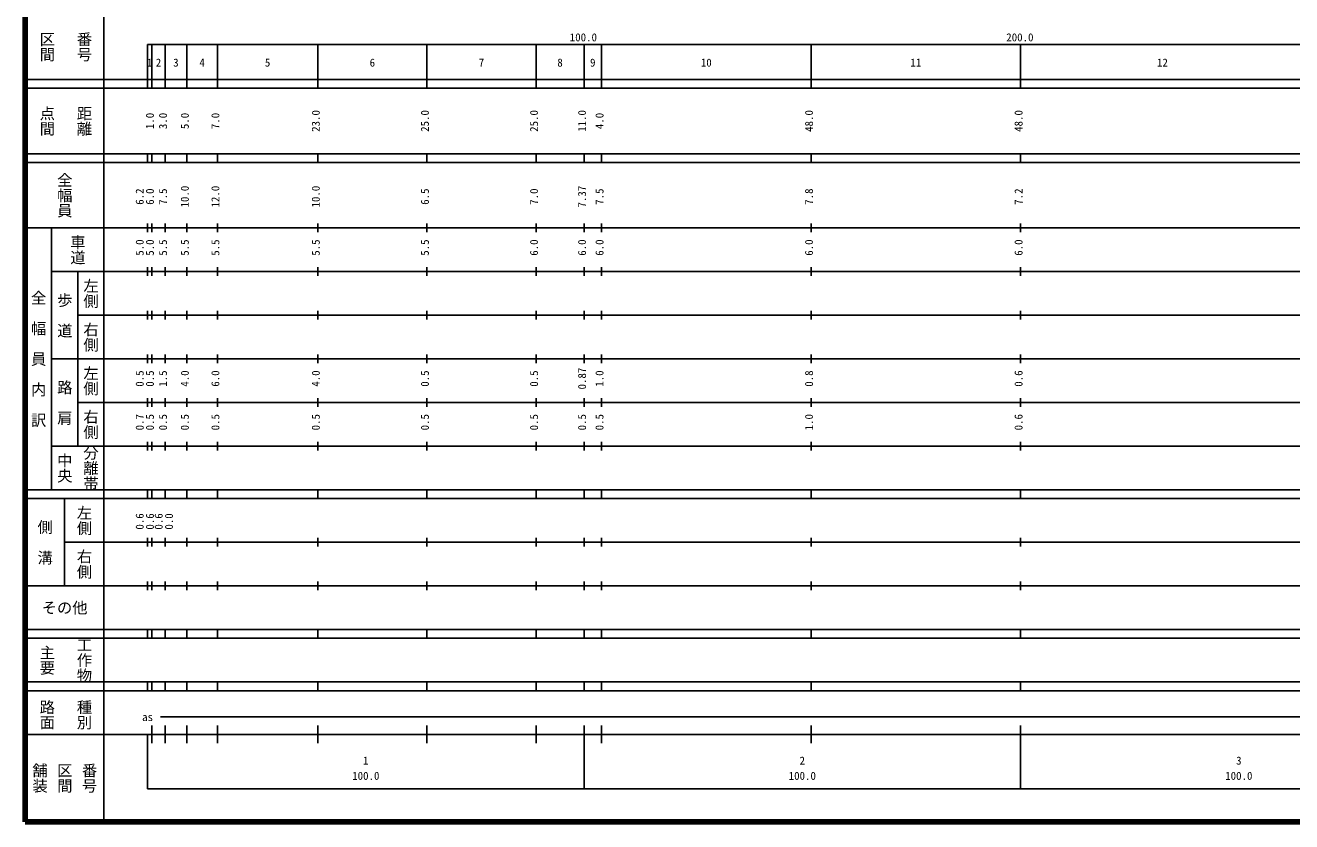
# Model space of a CAD drawing. Units: millimetres on the paper, enlarged 1000 times. Extents: x 40000 to 680000, y 20000 to 380000.
# Drawn here: x 40000 to 330108, y 20000 to 202409 of the extents above; entities that cross this region are included whole.
import ezdxf
from ezdxf.enums import TextEntityAlignment as Align

# ---------------------------------------------------------------- set-up
doc = ezdxf.new("R2010")
doc.units = ezdxf.units.MM
doc.header["$LTSCALE"] = 1000
doc.layers.add('M-TTL', color=2, linetype='Continuous', lineweight=140)
doc.layers.add('M-TTL-BAND', color=7, linetype='Continuous', lineweight=25)
doc.styles.add('@ＭＳ ゴシック', font='')
doc.styles.add('ＭＳ ゴシック', font='')
doc.styles.get('@ＭＳ ゴシック').set_extended_font_data('@MS Gothic')
doc.styles.get('ＭＳ ゴシック').set_extended_font_data('MS Gothic')

msp = doc.modelspace()

# ---------------------------------------------------------------- linework, layer by layer
at = {"layer": 'M-TTL'}
for p, q in [((40000, 380000), (40000, 20000)), ((40000, 20000), (680000, 20000))]:
    msp.add_line(p, q, dxfattribs=at)
at = {"layer": 'M-TTL-BAND'}
for p, q in [((58000, 370000), (58000, 20000)), ((68000, 198000), (579000, 198000)), ((68000, 198000), (68000, 188000)), ((69000, 188000), (69000, 198000)), ((72000, 188000), (72000, 198000)), ((77000, 188000), (77000, 198000)), ((84000, 188000), (84000, 198000)), ((107000, 188000), (107000, 198000)), ((132000, 188000), (132000, 198000)), ((157000, 188000), (157000, 198000)), ((168000, 188000), (168000, 198000)), ((172000, 188000), (172000, 198000)), ((220000, 188000), (220000, 198000)), ((268000, 188000), (268000, 198000)), ((40000, 190000), (579000, 190000)), ((40000, 188000), (579000, 188000)), ((40000, 173000), (579000, 173000)), ((68000, 171000), (68000, 173000)), ((69000, 171000), (69000, 173000)), ((72000, 171000), (72000, 173000)), ((77000, 171000), (77000, 173000)), ((84000, 171000), (84000, 173000)), ((107000, 171000), (107000, 173000)), ((132000, 171000), (132000, 173000)), ((157000, 171000), (157000, 173000)), ((168000, 171000), (168000, 173000)), ((172000, 171000), (172000, 173000)), ((220000, 171000), (220000, 173000)), ((268000, 171000), (268000, 173000)), ((40000, 171000), (579000, 171000)), ((68000, 155000), (68000, 157000)), ((69000, 155000), (69000, 157000)), ((72000, 155000), (72000, 157000)), ((77000, 155000), (77000, 157000)), ((84000, 155000), (84000, 157000)), ((107000, 155000), (107000, 157000)), ((132000, 155000), (132000, 157000)), ((157000, 155000), (157000, 157000)), ((168000, 155000), (168000, 157000)), ((172000, 155000), (172000, 157000)), ((220000, 155000), (220000, 157000)), ((268000, 155000), (268000, 157000)), ((40000, 156000), (579000, 156000)), ((46000, 96000), (46000, 156000)), ((46000, 146000), (579000, 146000)), ((52000, 146000), (52000, 106000)), ((68000, 145000), (68000, 147000)), ((69000, 145000), (69000, 147000)), ((72000, 145000), (72000, 147000)), ((77000, 145000), (77000, 147000)), ((84000, 145000), (84000, 147000)), ((107000, 145000), (107000, 147000)), ((132000, 145000), (132000, 147000)), ((157000, 145000), (157000, 147000)), ((168000, 145000), (168000, 147000)), ((172000, 145000), (172000, 147000)), ((220000, 145000), (220000, 147000)), ((268000, 145000), (268000, 147000)), ((68000, 135000), (68000, 137000)), ((69000, 135000), (69000, 137000)), ((72000, 135000), (72000, 137000)), ((77000, 135000), (77000, 137000)), ((84000, 135000), (84000, 137000)), ((107000, 135000), (107000, 137000)), ((132000, 135000), (132000, 137000)), ((157000, 135000), (157000, 137000)), ((168000, 135000), (168000, 137000)), ((172000, 135000), (172000, 137000)), ((220000, 135000), (220000, 137000)), ((268000, 135000), (268000, 137000)), ((52000, 136000), (579000, 136000)), ((46000, 126000), (579000, 126000)), ((68000, 125000), (68000, 127000)), ((69000, 125000), (69000, 127000)), ((72000, 125000), (72000, 127000)), ((77000, 125000), (77000, 127000)), ((84000, 125000), (84000, 127000)), ((107000, 125000), (107000, 127000)), ((132000, 125000), (132000, 127000)), ((157000, 125000), (157000, 127000)), ((168000, 125000), (168000, 127000)), ((172000, 125000), (172000, 127000)), ((220000, 125000), (220000, 127000)), ((268000, 125000), (268000, 127000)), ((68000, 115000), (68000, 117000)), ((69000, 115000), (69000, 117000)), ((72000, 115000), (72000, 117000)), ((77000, 115000), (77000, 117000)), ((84000, 115000), (84000, 117000)), ((107000, 115000), (107000, 117000)), ((132000, 115000), (132000, 117000)), ((157000, 115000), (157000, 117000)), ((168000, 115000), (168000, 117000)), ((172000, 115000), (172000, 117000)), ((220000, 115000), (220000, 117000)), ((268000, 115000), (268000, 117000)), ((52000, 116000), (579000, 116000)), ((46000, 106000), (579000, 106000)), ((68000, 105000), (68000, 107000)), ((69000, 105000), (69000, 107000)), ((72000, 105000), (72000, 107000)), ((77000, 105000), (77000, 107000)), ((84000, 105000), (84000, 107000)), ((107000, 105000), (107000, 107000)), ((132000, 105000), (132000, 107000)), ((157000, 105000), (157000, 107000)), ((168000, 105000), (168000, 107000)), ((172000, 105000), (172000, 107000)), ((220000, 105000), (220000, 107000)), ((268000, 105000), (268000, 107000)), ((40000, 96000), (579000, 96000)), ((68000, 94000), (68000, 96000)), ((69000, 94000), (69000, 96000)), ((72000, 94000), (72000, 96000)), ((77000, 94000), (77000, 96000)), ((84000, 94000), (84000, 96000)), ((107000, 94000), (107000, 96000)), ((132000, 94000), (132000, 96000)), ((157000, 94000), (157000, 96000)), ((168000, 94000), (168000, 96000)), ((172000, 94000), (172000, 96000)), ((220000, 94000), (220000, 96000)), ((268000, 94000), (268000, 96000)), ((40000, 94000), (579000, 94000)), ((49000, 94000), (49000, 74000)), ((68000, 83000), (68000, 85000)), ((69000, 83000), (69000, 85000)), ((72000, 83000), (72000, 85000)), ((77000, 83000), (77000, 85000)), ((84000, 83000), (84000, 85000)), ((107000, 83000), (107000, 85000)), ((132000, 83000), (132000, 85000)), ((157000, 83000), (157000, 85000)), ((168000, 83000), (168000, 85000)), ((172000, 83000), (172000, 85000)), ((220000, 83000), (220000, 85000)), ((268000, 83000), (268000, 85000)), ((49000, 84000), (579000, 84000)), ((40000, 74000), (579000, 74000)), ((68000, 73000), (68000, 75000)), ((69000, 73000), (69000, 75000)), ((72000, 73000), (72000, 75000)), ((77000, 73000), (77000, 75000)), ((84000, 73000), (84000, 75000)), ((107000, 73000), (107000, 75000)), ((132000, 73000), (132000, 75000)), ((157000, 73000), (157000, 75000)), ((168000, 73000), (168000, 75000)), ((172000, 73000), (172000, 75000)), ((220000, 73000), (220000, 75000)), ((268000, 73000), (268000, 75000)), ((40000, 64000), (579000, 64000)), ((68000, 62000), (68000, 64000)), ((69000, 62000), (69000, 64000)), ((72000, 62000), (72000, 64000)), ((77000, 62000), (77000, 64000)), ((84000, 62000), (84000, 64000)), ((107000, 62000), (107000, 64000)), ((132000, 62000), (132000, 64000)), ((157000, 62000), (157000, 64000)), ((168000, 62000), (168000, 64000)), ((172000, 62000), (172000, 64000)), ((220000, 62000), (220000, 64000)), ((268000, 62000), (268000, 64000)), ((40000, 62000), (579000, 62000)), ((40000, 52000), (579000, 52000)), ((40000, 50000), (579000, 50000)), ((68000, 50000), (68000, 52000)), ((69000, 50000), (69000, 52000)), ((72000, 50000), (72000, 52000)), ((77000, 50000), (77000, 52000)), ((84000, 50000), (84000, 52000)), ((107000, 50000), (107000, 52000)), ((132000, 50000), (132000, 52000)), ((157000, 50000), (157000, 52000)), ((168000, 50000), (168000, 52000)), ((172000, 50000), (172000, 52000)), ((220000, 50000), (220000, 52000)), ((268000, 50000), (268000, 52000)), ((71000, 44000), (565000, 44000)), ((69000, 38000), (69000, 42000)), ((72000, 38000), (72000, 42000)), ((77000, 38000), (77000, 42000)), ((84000, 38000), (84000, 42000)), ((107000, 38000), (107000, 42000)), ((132000, 38000), (132000, 42000)), ((157000, 38000), (157000, 42000)), ((168000, 27500), (168000, 42000)), ((172000, 38000), (172000, 42000)), ((220000, 38000), (220000, 42000)), ((268000, 27500), (268000, 42000)), ((40000, 40000), (579000, 40000)), ((68000, 40000), (68000, 27500)), ((68000, 27500), (579000, 27500))]:
    msp.add_line(p, q, dxfattribs=at)

# ---------------------------------------------------------------- texts
at = {"layer": 'M-TTL-BAND', "style": '@ＭＳ ゴシック'}
for s, p in [('区間', (45000, 197500)), ('番号', (53500, 197500)), ('点間', (45000, 180500)), ('距離', (53500, 180500)), ('全幅員', (49000, 163500)), ('車道', (52000, 151000)), ('左側', (55000, 141000)), ('全\u3000幅\u3000員\u3000内\u3000訳', (43000, 126000)), ('歩\u3000道', (49000, 136000)), ('右側', (55000, 131000)), ('左側', (55000, 121000)), ('路\u3000肩', (49000, 116000)), ('右側', (55000, 111000)), ('分離帯', (55000, 101000)), ('中央', (49000, 101000)), ('左側', (53500, 89000)), ('側\u3000溝', (44500, 84000)), ('右側', (53500, 79000)), ('工作物', (53500, 57000)), ('主要', (45000, 57000)), ('路面', (45000, 44500)), ('種別', (53500, 44500)), ('舗装', (43333, 30000)), ('区間', (49000, 30000)), ('番号', (54667, 30000))]:
    msp.add_text(s, height=2566, rotation=270, dxfattribs=at).set_placement(p, align=Align.MIDDLE_CENTER)
at = {"layer": 'M-TTL-BAND', "style": 'ＭＳ ゴシック'}
for s, p in [('100.0', (167844, 198195)), ('200.0', (267844, 198195)), ('1', (68500, 192405)), ('2', (70500, 192405)), ('3', (74500, 192405)), ('4', (80500, 192405)), ('5', (95500, 192405)), ('6', (119500, 192405)), ('7', (144500, 192405)), ('8', (162500, 192405)), ('9', (170000, 192405)), ('10', (196000, 192405)), ('11', (244000, 192405)), ('12', (300500, 192405)), ('as', (68000, 42500)), ('1', (118000, 32523)), ('2', (218000, 32523)), ('3', (318000, 32523)), ('100.0', (118000, 29033)), ('100.0', (218000, 29033)), ('100.0', (318000, 29033))]:
    msp.add_text(s, height=1833, dxfattribs=at).set_placement(p, align=Align.BOTTOM_CENTER)
for s, p in [('23.0', (108000, 180500)), ('25.0', (133000, 180500)), ('25.0', (158000, 180500)), ('11.0', (169000, 180500)), ('48.0', (221000, 180500)), ('48.0', (269000, 180500)), ('1.0', (70000, 180500)), ('3.0', (73000, 180500)), ('5.0', (78000, 180500)), ('7.0', (85000, 180500)), ('4.0', (173000, 180500)), ('10.0', (78000, 163174)), ('12.0', (85000, 163174)), ('10.0', (108000, 163174)), ('7.37', (169000, 163174)), ('6.2', (67658, 163174)), ('6.0', (70000, 163174)), ('7.5', (73000, 163174)), ('6.5', (133000, 163174)), ('7.0', (158000, 163174)), ('7.5', (173000, 163174)), ('7.8', (221000, 163174)), ('7.2', (269000, 163174)), ('5.0', (67658, 151500)), ('5.0', (70000, 151500)), ('5.5', (73000, 151500)), ('5.5', (78000, 151500)), ('5.5', (85000, 151500)), ('5.5', (108000, 151500)), ('5.5', (133000, 151500)), ('6.0', (158000, 151500)), ('6.0', (169000, 151500)), ('6.0', (173000, 151500)), ('6.0', (221000, 151500)), ('6.0', (269000, 151500)), ('0.5', (67658, 121500)), ('0.5', (70000, 121500)), ('1.5', (73000, 121500)), ('4.0', (78000, 121500)), ('6.0', (85000, 121500)), ('4.0', (108000, 121500)), ('0.5', (133000, 121500)), ('0.5', (158000, 121500)), ('0.87', (169000, 121500)), ('1.0', (173000, 121500)), ('0.8', (221000, 121500)), ('0.6', (269000, 121500)), ('0.7', (67658, 111500)), ('0.5', (70000, 111500)), ('0.5', (73000, 111500)), ('0.5', (78000, 111500)), ('0.5', (85000, 111500)), ('0.5', (108000, 111500)), ('0.5', (133000, 111500)), ('0.5', (158000, 111500)), ('0.5', (169000, 111500)), ('0.5', (173000, 111500)), ('1.0', (221000, 111500)), ('0.6', (269000, 111500)), ('0.6', (67658, 88764)), ('0.6', (70000, 88764)), ('0.6', (72000, 88764)), ('0.0', (74370, 88764))]:
    msp.add_text(s, height=1833, rotation=90, dxfattribs=at).set_placement(p, align=Align.BOTTOM_CENTER)
msp.add_text('その他', height=2566, dxfattribs=at).set_placement((49000, 69000), align=Align.MIDDLE_CENTER)

doc.saveas('drawing.dxf')
